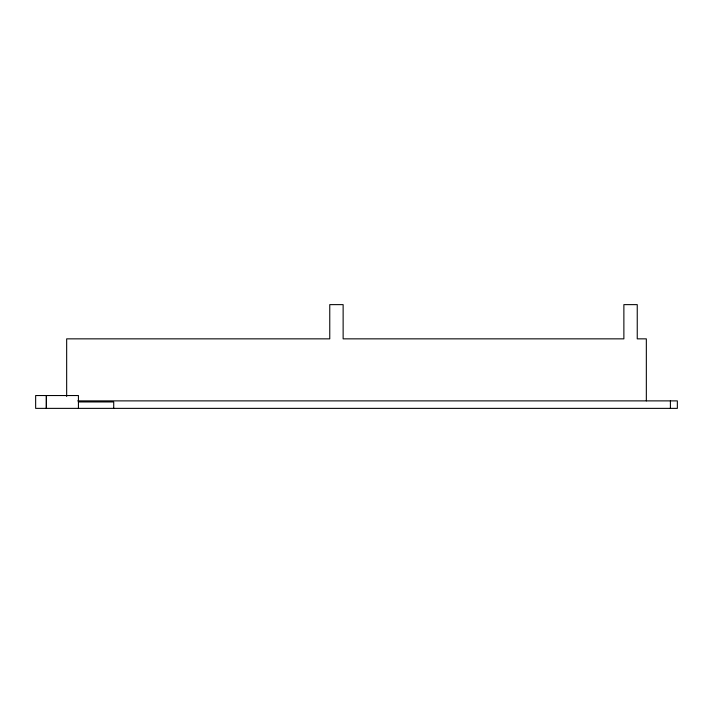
<?xml version="1.0" encoding="UTF-8"?>
<svg xmlns="http://www.w3.org/2000/svg" width="713" height="713" viewBox="0 0 713 713"><rect width="100%" height="100%" fill="white"/><g stroke="black" fill="none" stroke-linecap="round" stroke-linejoin="round"><path stroke-width="1.07" d="M77.788 400.884L677.35 400.884L677.35 408.371L35.65 408.371L35.65 395.537L78.43 395.537L78.43 408.371M78.43 401.954L113.723 401.954L113.723 408.371M670.398 400.884L670.398 408.371M646.335 400.884L646.335 338.853L637.244 338.853L637.244 304.629L623.875 304.629L623.875 338.853L343.131 338.853L343.131 304.629L329.762 304.629L329.762 338.853L66.665 338.853L66.665 396.455M46.381 395.537L46.345 408.371L46.345 395.537"/></g></svg>
